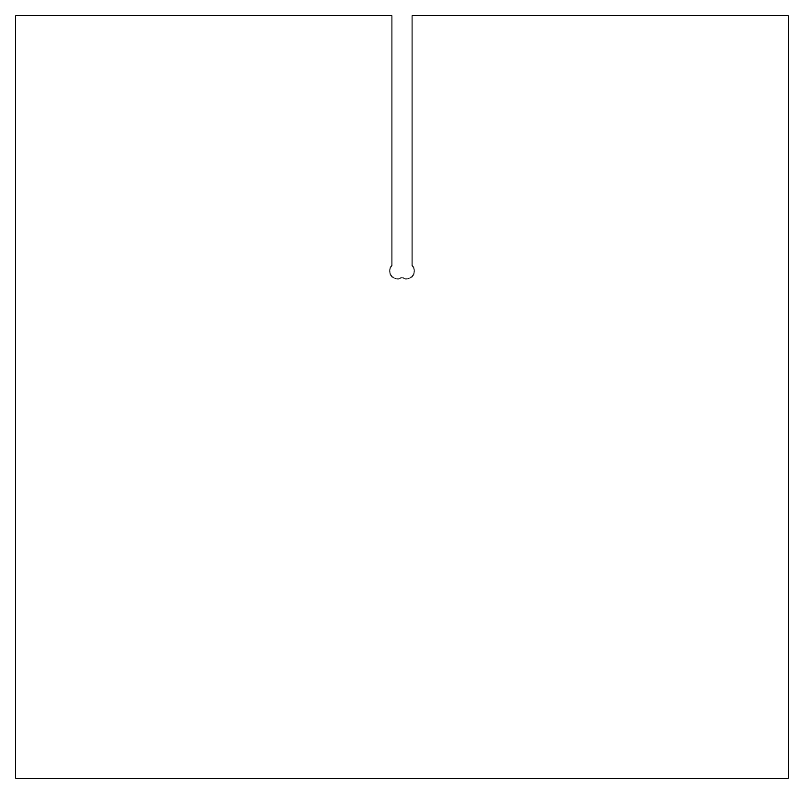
# Model space of a CAD drawing. Header units: millimetres. Extents: x -519 to 519, y -169 to 169.
# Drawn here: x 106.4 to 260.4, y 5.5 to 157.5 of the extents above; entities that cross this region are included whole.
import ezdxf

# ---------------------------------------------------------------- set-up
doc = ezdxf.new("R2010")
doc.units = ezdxf.units.MM
doc.header["$MEASUREMENT"] = 0
doc.layers.add('layer 1', color=7, linetype='Continuous')

msp = doc.modelspace()

# ---------------------------------------------------------------- linework, layer by layer
at = {"layer": 'layer 1', "color": 1, "lineweight": 9}
msp.add_open_spline([(106.3551, 157.5421), (106.3551, 157.5421), (106.3551, 5.4791), (106.3551, 5.4791), (106.3551, 5.4791), (106.3551, 5.4791), (260.4191, 5.4791), (260.4191, 5.4791), (260.4191, 5.4791), (260.4191, 5.4791), (260.4191, 157.5421), (260.4191, 157.5421), (260.4191, 157.5421), (260.4191, 157.5421), (185.3879, 157.5421), (185.3879, 157.5421), (185.3879, 157.5421), (185.3879, 157.5421), (185.3879, 107.7311), (185.3879, 107.7311), (185.3879, 107.7311), (185.3879, 107.7311), (185.5787, 107.4998), (185.5787, 107.4998), (185.5787, 107.4998), (185.5787, 107.4998), (185.657, 107.3709), (185.657, 107.3709), (185.657, 107.3709), (185.657, 107.3709), (185.7229, 107.2343), (185.7229, 107.2343), (185.7229, 107.2343), (185.7229, 107.2343), (185.7754, 107.0907), (185.7754, 107.0907), (185.7754, 107.0907), (185.7754, 107.0907), (185.814, 106.9409), (185.814, 106.9409), (185.814, 106.9409), (185.814, 106.9409), (185.8375, 106.7857), (185.8375, 106.7857), (185.8375, 106.7857), (185.8375, 106.7857), (185.8457, 106.6259), (185.8457, 106.6259), (185.8457, 106.6259), (185.8457, 106.6259), (185.8376, 106.4662), (185.8376, 106.4662), (185.8376, 106.4662), (185.8376, 106.4662), (185.814, 106.311), (185.814, 106.311), (185.814, 106.311), (185.814, 106.311), (185.7754, 106.1612), (185.7754, 106.1612), (185.7754, 106.1612), (185.7754, 106.1612), (185.7229, 106.0176), (185.7229, 106.0176), (185.7229, 106.0176), (185.7229, 106.0176), (185.657, 105.8809), (185.657, 105.8809), (185.657, 105.8809), (185.657, 105.8809), (185.5788, 105.7521), (185.5788, 105.7521), (185.5788, 105.7521), (185.5788, 105.7521), (185.3879, 105.5208), (185.3879, 105.5208), (185.3879, 105.5208), (185.3879, 105.5208), (185.3879, 105.5206), (185.3879, 105.5206), (185.3879, 105.5206), (185.3879, 105.5206), (185.3877, 105.5206), (185.3877, 105.5206), (185.3877, 105.5206), (185.3877, 105.5206), (185.1564, 105.3297), (185.1564, 105.3297), (185.1564, 105.3297), (185.1564, 105.3297), (185.0275, 105.2514), (185.0275, 105.2514), (185.0275, 105.2514), (185.0275, 105.2514), (184.8909, 105.1856), (184.8909, 105.1856), (184.8909, 105.1856), (184.8909, 105.1856), (184.7473, 105.1331), (184.7473, 105.1331), (184.7473, 105.1331), (184.7473, 105.1331), (184.5975, 105.0945), (184.5975, 105.0945), (184.5975, 105.0945), (184.5975, 105.0945), (184.4423, 105.0708), (184.4423, 105.0708), (184.4423, 105.0708), (184.4423, 105.0708), (184.2825, 105.0628), (184.2825, 105.0628), (184.2825, 105.0628), (184.2825, 105.0628), (184.0377, 105.0819), (184.0377, 105.0819), (184.0377, 105.0819), (184.0377, 105.0819), (183.805, 105.1371), (183.805, 105.1371), (183.805, 105.1371), (183.805, 105.1371), (183.5871, 105.2257), (183.5871, 105.2257), (183.5871, 105.2257), (183.5871, 105.2257), (183.387, 105.3447), (183.387, 105.3447), (183.387, 105.3447), (183.387, 105.3447), (183.187, 105.2257), (183.187, 105.2257), (183.187, 105.2257), (183.187, 105.2257), (182.9691, 105.1371), (182.9691, 105.1371), (182.9691, 105.1371), (182.9691, 105.1371), (182.7364, 105.0819), (182.7364, 105.0819), (182.7364, 105.0819), (182.7364, 105.0819), (182.4916, 105.0628), (182.4916, 105.0628), (182.4916, 105.0628), (182.4916, 105.0628), (182.3318, 105.0708), (182.3318, 105.0708), (182.3318, 105.0708), (182.3318, 105.0708), (182.1766, 105.0945), (182.1766, 105.0945), (182.1766, 105.0945), (182.1766, 105.0945), (182.0268, 105.1331), (182.0268, 105.1331), (182.0268, 105.1331), (182.0268, 105.1331), (181.8832, 105.1856), (181.8832, 105.1856), (181.8832, 105.1856), (181.8832, 105.1856), (181.7466, 105.2514), (181.7466, 105.2514), (181.7466, 105.2514), (181.7466, 105.2514), (181.6177, 105.3297), (181.6177, 105.3297), (181.6177, 105.3297), (181.6177, 105.3297), (181.3864, 105.5206), (181.3864, 105.5206), (181.3864, 105.5206), (181.3864, 105.5206), (181.3862, 105.5206), (181.3862, 105.5206), (181.3862, 105.5206), (181.3862, 105.5206), (181.3862, 105.5208), (181.3862, 105.5208), (181.3862, 105.5208), (181.3862, 105.5208), (181.1954, 105.7521), (181.1954, 105.7521), (181.1954, 105.7521), (181.1954, 105.7521), (181.1171, 105.8809), (181.1171, 105.8809), (181.1171, 105.8809), (181.1171, 105.8809), (181.0513, 106.0176), (181.0513, 106.0176), (181.0513, 106.0176), (181.0513, 106.0176), (180.9987, 106.1612), (180.9987, 106.1612), (180.9987, 106.1612), (180.9987, 106.1612), (180.9602, 106.311), (180.9602, 106.311), (180.9602, 106.311), (180.9602, 106.311), (180.9365, 106.4662), (180.9365, 106.4662), (180.9365, 106.4662), (180.9365, 106.4662), (180.9285, 106.6259), (180.9285, 106.6259), (180.9285, 106.6259), (180.9285, 106.6259), (180.9365, 106.7857), (180.9365, 106.7857), (180.9365, 106.7857), (180.9365, 106.7857), (180.9602, 106.9409), (180.9602, 106.9409), (180.9602, 106.9409), (180.9602, 106.9409), (180.9987, 107.0907), (180.9987, 107.0907), (180.9987, 107.0907), (180.9987, 107.0907), (181.0513, 107.2343), (181.0513, 107.2343), (181.0513, 107.2343), (181.0513, 107.2343), (181.1171, 107.3709), (181.1171, 107.3709), (181.1171, 107.3709), (181.1171, 107.3709), (181.1954, 107.4998), (181.1954, 107.4998), (181.1954, 107.4998), (181.1954, 107.4998), (181.3862, 107.7311), (181.3862, 107.7311), (181.3862, 107.7311), (181.3862, 107.7311), (181.3862, 157.5421), (181.3862, 157.5421), (181.3862, 157.5421), (181.3862, 157.5421), (106.3551, 157.5421), (106.3551, 157.5421), (106.3551, 157.5421), (106.3551, 157.5421), (106.3551, 157.5421), (106.3551, 157.5421)], degree=3, knots=[0, 0, 0, 0, 0.01587302, 0.01587302, 0.01587302, 0.01587302, 0.03174603, 0.03174603, 0.03174603, 0.03174603, 0.04761905, 0.04761905, 0.04761905, 0.04761905, 0.06349206, 0.06349206, 0.06349206, 0.06349206, 0.07936508, 0.07936508, 0.07936508, 0.07936508, 0.0952381, 0.0952381, 0.0952381, 0.0952381, 0.11111111, 0.11111111, 0.11111111, 0.11111111, 0.12698413, 0.12698413, 0.12698413, 0.12698413, 0.14285714, 0.14285714, 0.14285714, 0.14285714, 0.15873016, 0.15873016, 0.15873016, 0.15873016, 0.17460317, 0.17460317, 0.17460317, 0.17460317, 0.19047619, 0.19047619, 0.19047619, 0.19047619, 0.20634921, 0.20634921, 0.20634921, 0.20634921, 0.22222222, 0.22222222, 0.22222222, 0.22222222, 0.23809524, 0.23809524, 0.23809524, 0.23809524, 0.25396825, 0.25396825, 0.25396825, 0.25396825, 0.26984127, 0.26984127, 0.26984127, 0.26984127, 0.28571429, 0.28571429, 0.28571429, 0.28571429, 0.3015873, 0.3015873, 0.3015873, 0.3015873, 0.31746032, 0.31746032, 0.31746032, 0.31746032, 0.33333333, 0.33333333, 0.33333333, 0.33333333, 0.34920635, 0.34920635, 0.34920635, 0.34920635, 0.36507937, 0.36507937, 0.36507937, 0.36507937, 0.38095238, 0.38095238, 0.38095238, 0.38095238, 0.3968254, 0.3968254, 0.3968254, 0.3968254, 0.41269841, 0.41269841, 0.41269841, 0.41269841, 0.42857143, 0.42857143, 0.42857143, 0.42857143, 0.44444444, 0.44444444, 0.44444444, 0.44444444, 0.46031746, 0.46031746, 0.46031746, 0.46031746, 0.47619048, 0.47619048, 0.47619048, 0.47619048, 0.49206349, 0.49206349, 0.49206349, 0.49206349, 0.50793651, 0.50793651, 0.50793651, 0.50793651, 0.52380952, 0.52380952, 0.52380952, 0.52380952, 0.53968254, 0.53968254, 0.53968254, 0.53968254, 0.55555556, 0.55555556, 0.55555556, 0.55555556, 0.57142857, 0.57142857, 0.57142857, 0.57142857, 0.58730159, 0.58730159, 0.58730159, 0.58730159, 0.6031746, 0.6031746, 0.6031746, 0.6031746, 0.61904762, 0.61904762, 0.61904762, 0.61904762, 0.63492063, 0.63492063, 0.63492063, 0.63492063, 0.65079365, 0.65079365, 0.65079365, 0.65079365, 0.66666667, 0.66666667, 0.66666667, 0.66666667, 0.68253968, 0.68253968, 0.68253968, 0.68253968, 0.6984127, 0.6984127, 0.6984127, 0.6984127, 0.71428571, 0.71428571, 0.71428571, 0.71428571, 0.73015873, 0.73015873, 0.73015873, 0.73015873, 0.74603175, 0.74603175, 0.74603175, 0.74603175, 0.76190476, 0.76190476, 0.76190476, 0.76190476, 0.77777778, 0.77777778, 0.77777778, 0.77777778, 0.79365079, 0.79365079, 0.79365079, 0.79365079, 0.80952381, 0.80952381, 0.80952381, 0.80952381, 0.82539683, 0.82539683, 0.82539683, 0.82539683, 0.84126984, 0.84126984, 0.84126984, 0.84126984, 0.85714286, 0.85714286, 0.85714286, 0.85714286, 0.87301587, 0.87301587, 0.87301587, 0.87301587, 0.88888889, 0.88888889, 0.88888889, 0.88888889, 0.9047619, 0.9047619, 0.9047619, 0.9047619, 0.92063492, 0.92063492, 0.92063492, 0.92063492, 0.93650794, 0.93650794, 0.93650794, 0.93650794, 0.95238095, 0.95238095, 0.95238095, 0.95238095, 0.96825397, 0.96825397, 0.96825397, 0.96825397, 1, 1, 1, 1], dxfattribs=at)

doc.saveas('drawing.dxf')
